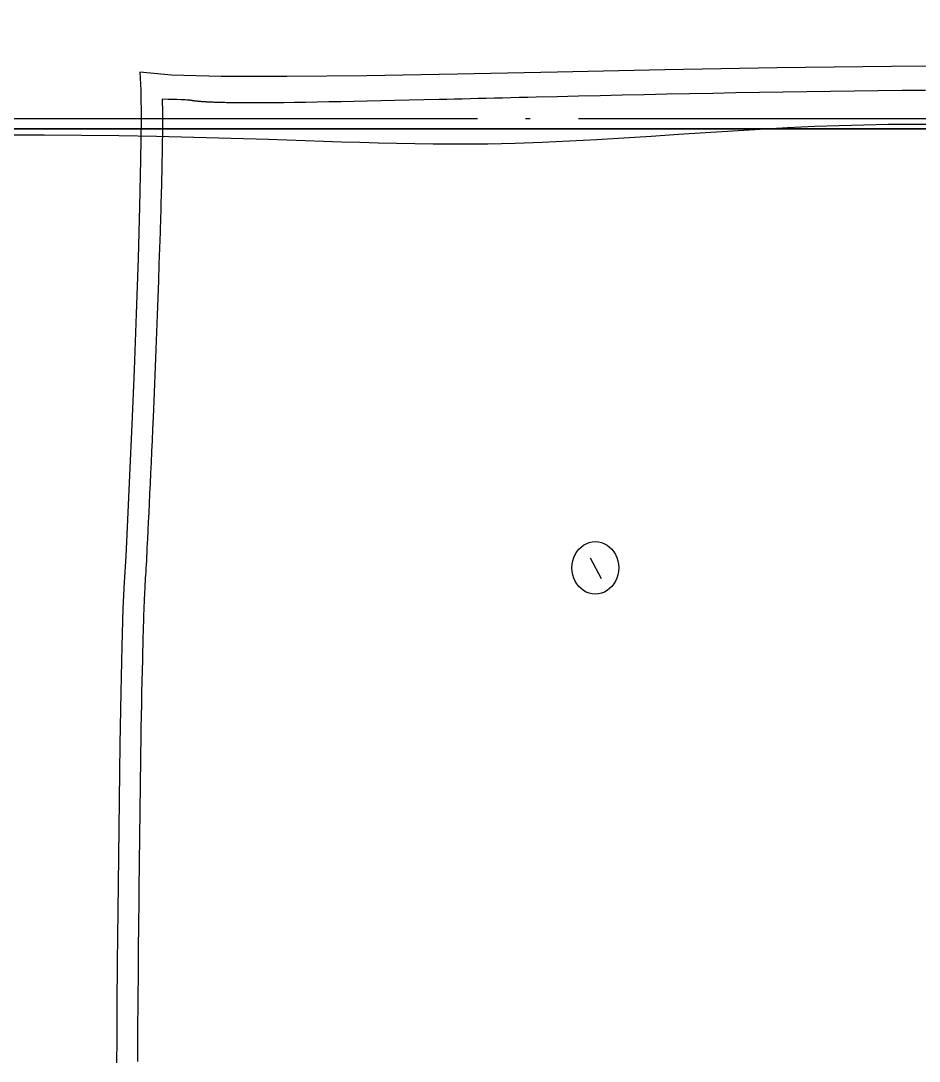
# Model space of a CAD drawing. Extents: x 11992 to 29481, y -6727 to 6811.
# Drawn here: x 20990.8 to 21364.1, y 1434.5 to 1866.9 of the extents above; entities that cross this region are included whole.
import ezdxf

# ---------------------------------------------------------------- set-up
doc = ezdxf.new("R2010")
doc.units = 0
doc.header["$MEASUREMENT"] = 0
doc.linetypes.add('DOTE', pattern=[2.42, 2, -0.2, 0.02, -0.2])
doc.layers.get('0').update_dxf_attribs({"color": 8, "linetype": 'CONTINUOUS'})
doc.layers.add('zoylight 4标注', color=9, linetype='CONTINUOUS')
doc.layers.add('zoylight 5回路', color=4, linetype='CONTINUOUS')

msp = doc.modelspace()

# ---------------------------------------------------------------- linework, layer by layer
for p, q in [((21305.02, 1847.33, -1887.94), (21258.43, 1846.53, -1914.84)), ((21352.69, 1847.92, -1860.41), (21305.02, 1847.33, -1887.94)), ((21400.54, 1848.18, -1832.79), (21352.69, 1847.92, -1860.41)), ((21053.39, 1844.34, -2033.22), (21040.22, 1845.57, -2040.82)), ((21040.22, 1845.57, -2040.82), (21040.67, 1838.17, -2040.56)), ((21074.09, 1843.77, -2021.27), (21053.39, 1844.34, -2033.22)), ((21101.41, 1843.74, -2005.49), (21074.09, 1843.77, -2021.27)), ((21134.42, 1844.13, -1986.43), (21101.41, 1843.74, -2005.49)), ((21172.21, 1844.8, -1964.61), (21134.42, 1844.13, -1986.43)), ((21213.86, 1845.65, -1940.57), (21172.21, 1844.8, -1964.61)), ((21258.43, 1846.53, -1914.84), (21213.86, 1845.65, -1940.57)), ((21040.67, 1838.17, -2040.56), (21040.77, 1825.78, -2040.5)), ((21052.01, 1834.27, -2034.02), (21049.53, 1834.32, -2035.45)), ((21049.53, 1834.32, -2035.45), (21049.54, 1834.12, -2035.44)), ((21049.54, 1834.12, -2035.44), (21049.55, 1833.92, -2035.44)), ((21049.55, 1833.92, -2035.44), (21049.56, 1833.72, -2035.43)), ((21054.1, 1834.22, -2032.81), (21052.01, 1834.27, -2034.02)), ((21055.83, 1834.17, -2031.81), (21054.1, 1834.22, -2032.81)), ((21057.25, 1834.13, -2030.99), (21055.83, 1834.17, -2031.81)), ((21058.38, 1834.09, -2030.34), (21057.25, 1834.13, -2030.99)), ((21059.27, 1834.05, -2029.82), (21058.38, 1834.09, -2030.34)), ((21059.95, 1834.02, -2029.43), (21059.27, 1834.05, -2029.82)), ((21060.44, 1833.98, -2029.14), (21059.95, 1834.02, -2029.43)), ((21060.8, 1833.95, -2028.94), (21060.44, 1833.98, -2029.14)), ((21061.05, 1833.92, -2028.79), (21060.8, 1833.95, -2028.94)), ((21061.23, 1833.89, -2028.69), (21061.05, 1833.92, -2028.79)), ((21061.38, 1833.86, -2028.61), (21061.23, 1833.89, -2028.69)), ((21061.57, 1833.83, -2028.5), (21061.38, 1833.86, -2028.61)), ((21061.76, 1833.79, -2028.39), (21061.57, 1833.83, -2028.5)), ((21061.95, 1833.76, -2028.28), (21061.76, 1833.79, -2028.39)), ((21062.14, 1833.73, -2028.17), (21061.95, 1833.76, -2028.28)), ((21146.26, 1833.76, -1979.6), (21140.44, 1833.63, -1982.96)), ((21152.22, 1833.9, -1976.16), (21146.26, 1833.76, -1979.6)), ((21158.34, 1834.04, -1972.62), (21152.22, 1833.9, -1976.16)), ((21164.61, 1834.19, -1969.01), (21158.34, 1834.04, -1972.62)), ((21167.79, 1834.27, -1967.17), (21164.61, 1834.19, -1969.01)), ((21171.02, 1834.35, -1965.31), (21167.79, 1834.27, -1967.17)), ((21174.27, 1834.42, -1963.43), (21171.02, 1834.35, -1965.31)), ((21177.56, 1834.5, -1961.53), (21174.27, 1834.42, -1963.43)), ((21180.88, 1834.58, -1959.61), (21177.56, 1834.5, -1961.53)), ((21184.23, 1834.66, -1957.68), (21180.88, 1834.58, -1959.61)), ((21187.61, 1834.75, -1955.72), (21184.23, 1834.66, -1957.68)), ((21191.03, 1834.83, -1953.75), (21187.61, 1834.75, -1955.72)), ((21194.47, 1834.91, -1951.77), (21191.03, 1834.83, -1953.75)), ((21197.94, 1835, -1949.76), (21194.47, 1834.91, -1951.77)), ((21201.45, 1835.08, -1947.74), (21197.94, 1835, -1949.76)), ((21204.98, 1835.16, -1945.7), (21201.45, 1835.08, -1947.74)), ((21213.68, 1835.37, -1940.68), (21204.98, 1835.16, -1945.7)), ((21222.53, 1835.58, -1935.57), (21213.68, 1835.37, -1940.68)), ((21231.53, 1835.79, -1930.37), (21222.53, 1835.58, -1935.57)), ((21240.66, 1835.99, -1925.1), (21231.53, 1835.79, -1930.37)), ((21249.91, 1836.2, -1919.75), (21240.66, 1835.99, -1925.1)), ((21259.29, 1836.39, -1914.34), (21249.91, 1836.2, -1919.75)), ((21268.77, 1836.59, -1908.87), (21259.29, 1836.39, -1914.34)), ((21278.34, 1836.78, -1903.34), (21268.77, 1836.59, -1908.87)), ((21288, 1836.96, -1897.76), (21278.34, 1836.78, -1903.34)), ((21297.74, 1837.13, -1892.14), (21288, 1836.96, -1897.76)), ((21307.56, 1837.3, -1886.48), (21297.74, 1837.13, -1892.14)), ((21317.42, 1837.45, -1880.78), (21307.56, 1837.3, -1886.48)), ((21327.24, 1837.59, -1875.11), (21317.42, 1837.45, -1880.78)), ((21337.1, 1837.72, -1869.42), (21327.24, 1837.59, -1875.11)), ((21346.99, 1837.83, -1863.71), (21337.1, 1837.72, -1869.42)), ((21356.89, 1837.93, -1857.99), (21346.99, 1837.83, -1863.71)), ((21366.82, 1838.02, -1852.26), (21356.89, 1837.93, -1857.99)), ((21049.56, 1833.72, -2035.43), (21049.56, 1833.51, -2035.43)), ((21049.56, 1833.51, -2035.43), (21049.57, 1833.3, -2035.42)), ((21049.57, 1833.3, -2035.42), (21049.58, 1833.09, -2035.42)), ((21049.58, 1833.09, -2035.42), (21049.59, 1832.88, -2035.41)), ((21049.59, 1832.88, -2035.41), (21049.59, 1832.66, -2035.41)), ((21049.59, 1832.66, -2035.41), (21049.6, 1832.44, -2035.41)), ((21049.6, 1832.44, -2035.41), (21049.6, 1832.21, -2035.4)), ((21049.6, 1832.21, -2035.4), (21049.61, 1831.99, -2035.4)), ((21049.61, 1831.99, -2035.4), (21049.61, 1831.76, -2035.4)), ((21049.61, 1831.76, -2035.4), (21049.62, 1831.39, -2035.39)), ((21049.62, 1831.39, -2035.39), (21049.63, 1831.02, -2035.39)), ((21049.63, 1831.02, -2035.39), (21049.64, 1830.63, -2035.38)), ((21049.64, 1830.63, -2035.38), (21049.64, 1830.24, -2035.38)), ((21049.64, 1830.24, -2035.38), (21049.65, 1829.85, -2035.38)), ((21049.65, 1829.85, -2035.38), (21049.65, 1829.44, -2035.37)), ((21049.65, 1829.44, -2035.37), (21049.66, 1829.03, -2035.37)), ((21062.33, 1833.7, -2028.06), (21062.14, 1833.73, -2028.17)), ((21062.52, 1833.67, -2027.95), (21062.33, 1833.7, -2028.06)), ((21062.71, 1833.64, -2027.84), (21062.52, 1833.67, -2027.95)), ((21062.9, 1833.62, -2027.73), (21062.71, 1833.64, -2027.84)), ((21063.1, 1833.59, -2027.61), (21062.9, 1833.62, -2027.73)), ((21063.29, 1833.57, -2027.5), (21063.1, 1833.59, -2027.61)), ((21063.49, 1833.54, -2027.38), (21063.29, 1833.57, -2027.5)), ((21063.7, 1833.52, -2027.27), (21063.49, 1833.54, -2027.38)), ((21063.95, 1833.49, -2027.12), (21063.7, 1833.52, -2027.27)), ((21064.21, 1833.47, -2026.97), (21063.95, 1833.49, -2027.12)), ((21064.47, 1833.44, -2026.82), (21064.21, 1833.47, -2026.97)), ((21064.73, 1833.41, -2026.67), (21064.47, 1833.44, -2026.82)), ((21065, 1833.39, -2026.51), (21064.73, 1833.41, -2026.67)), ((21065.28, 1833.37, -2026.36), (21065, 1833.39, -2026.51)), ((21065.56, 1833.34, -2026.19), (21065.28, 1833.37, -2026.36)), ((21065.84, 1833.32, -2026.03), (21065.56, 1833.34, -2026.19)), ((21066.13, 1833.3, -2025.86), (21065.84, 1833.32, -2026.03)), ((21066.42, 1833.28, -2025.69), (21066.13, 1833.3, -2025.86)), ((21066.72, 1833.26, -2025.52), (21066.42, 1833.28, -2025.69)), ((21067.02, 1833.24, -2025.35), (21066.72, 1833.26, -2025.52)), ((21067.4, 1833.21, -2025.13), (21067.02, 1833.24, -2025.35)), ((21067.78, 1833.19, -2024.91), (21067.4, 1833.21, -2025.13)), ((21068.17, 1833.17, -2024.68), (21067.78, 1833.19, -2024.91)), ((21068.57, 1833.15, -2024.45), (21068.17, 1833.17, -2024.68)), ((21068.98, 1833.13, -2024.22), (21068.57, 1833.15, -2024.45)), ((21069.4, 1833.11, -2023.98), (21068.98, 1833.13, -2024.22)), ((21069.82, 1833.09, -2023.73), (21069.4, 1833.11, -2023.98)), ((21070.25, 1833.07, -2023.48), (21069.82, 1833.09, -2023.73)), ((21070.69, 1833.06, -2023.23), (21070.25, 1833.07, -2023.48)), ((21071.14, 1833.04, -2022.97), (21070.69, 1833.06, -2023.23)), ((21071.59, 1833.02, -2022.71), (21071.14, 1833.04, -2022.97)), ((21072.05, 1833.01, -2022.44), (21071.59, 1833.02, -2022.71)), ((21072.62, 1832.99, -2022.12), (21072.05, 1833.01, -2022.44)), ((21073.2, 1832.97, -2021.78), (21072.62, 1832.99, -2022.12)), ((21073.79, 1832.96, -2021.44), (21073.2, 1832.97, -2021.78)), ((21074.39, 1832.94, -2021.09), (21073.79, 1832.96, -2021.44)), ((21075, 1832.93, -2020.74), (21074.39, 1832.94, -2021.09)), ((21075.63, 1832.92, -2020.38), (21075, 1832.93, -2020.74)), ((21076.27, 1832.91, -2020.01), (21075.63, 1832.92, -2020.38)), ((21076.92, 1832.9, -2019.64), (21076.27, 1832.91, -2020.01)), ((21077.57, 1832.89, -2019.25), (21076.92, 1832.9, -2019.64)), ((21078.25, 1832.88, -2018.87), (21077.57, 1832.89, -2019.25)), ((21078.93, 1832.87, -2018.47), (21078.25, 1832.88, -2018.87)), ((21079.62, 1832.86, -2018.07), (21078.93, 1832.87, -2018.47)), ((21081.08, 1832.85, -2017.23), (21079.62, 1832.86, -2018.07)), ((21082.59, 1832.84, -2016.36), (21081.08, 1832.85, -2017.23)), ((21084.14, 1832.83, -2015.47), (21082.59, 1832.84, -2016.36)), ((21085.74, 1832.83, -2014.54), (21084.14, 1832.83, -2015.47)), ((21087.38, 1832.83, -2013.59), (21085.74, 1832.83, -2014.54)), ((21089.07, 1832.83, -2012.62), (21087.38, 1832.83, -2013.59)), ((21090.81, 1832.84, -2011.61), (21089.07, 1832.83, -2012.62)), ((21092.59, 1832.85, -2010.58), (21090.81, 1832.84, -2011.61)), ((21094.42, 1832.86, -2009.53), (21092.59, 1832.85, -2010.58)), ((21096.29, 1832.88, -2008.45), (21094.42, 1832.86, -2009.53)), ((21098.21, 1832.89, -2007.34), (21096.29, 1832.88, -2008.45)), ((21100.17, 1832.91, -2006.21), (21098.21, 1832.89, -2007.34)), ((21104.55, 1832.97, -2003.68), (21100.17, 1832.91, -2006.21)), ((21109.13, 1833.03, -2001.04), (21104.55, 1832.97, -2003.68)), ((21113.9, 1833.11, -1998.28), (21109.13, 1833.03, -2001.04)), ((21118.85, 1833.19, -1995.42), (21113.9, 1833.11, -1998.28)), ((21123.99, 1833.29, -1992.46), (21118.85, 1833.19, -1995.42)), ((21129.31, 1833.4, -1989.39), (21123.99, 1833.29, -1992.46)), ((21134.79, 1833.51, -1986.22), (21129.31, 1833.4, -1989.39)), ((21140.44, 1833.63, -1982.96), (21134.79, 1833.51, -1986.22)), ((21040.77, 1825.78, -2040.5), (21040.58, 1809.35, -2040.62)), ((21049.66, 1829.03, -2035.37), (21049.66, 1828.61, -2035.37)), ((21049.66, 1828.61, -2035.37), (21049.67, 1828.18, -2035.37)), ((21049.67, 1828.18, -2035.37), (21049.67, 1827.74, -2035.37)), ((21049.67, 1827.74, -2035.37), (21049.67, 1827.3, -2035.37)), ((21049.67, 1827.3, -2035.37), (21049.67, 1826.85, -2035.36)), ((21049.67, 1826.85, -2035.36), (21049.67, 1825.63, -2035.36)), ((21049.67, 1825.63, -2035.36), (21049.67, 1824.37, -2035.36)), ((21581.07, 1822.02, -2118.6), (20856.06, 1822.02, -2118.6)), ((20856.06, 1822.02, -2368.6), (21885.96, 1822.02, -2368.6)), ((20861.1, 1822.02, -2368.6), (21881.09, 1822.02, -2368.6)), ((20861.11, 1822.02, -1988.6), (21881.09, 1822.02, -1988.6)), ((20993.45, 1822.02, -2044), (20987.35, 1822.02, -2044.33)), ((20996.89, 1822.02, -2081.81), (20988.07, 1822.02, -2082.24)), ((20996.89, 1822.02, -2079.46), (20988.07, 1822.02, -2079.89)), ((20995.27, 1822.02, -2118.03), (20990.1, 1822.02, -2117.78)), ((20991.55, 1822.02, -2419.8), (20991.51, 1822.02, -2418.96)), ((20991.51, 1822.02, -2418.96), (20991.51, 1822.02, -2368.58)), ((20991.51, 1822.02, -2368.58), (21081.51, 1822.02, -2368.58)), ((20991.61, 1822.02, -2420.63), (20991.55, 1822.02, -2419.8)), ((20991.7, 1822.02, -2421.45), (20991.61, 1822.02, -2420.63)), ((20991.82, 1822.02, -2422.28), (20991.7, 1822.02, -2421.45)), ((20991.97, 1822.02, -2423.1), (20991.82, 1822.02, -2422.28)), ((20992.14, 1822.02, -2423.91), (20991.97, 1822.02, -2423.1)), ((20992.35, 1822.02, -2424.72), (20992.14, 1822.02, -2423.91)), ((20992.58, 1822.02, -2425.52), (20992.35, 1822.02, -2424.72)), ((20992.84, 1822.02, -2426.31), (20992.58, 1822.02, -2425.52)), ((20993.13, 1822.02, -2427.09), (20992.84, 1822.02, -2426.31)), ((20993.44, 1822.02, -2427.87), (20993.13, 1822.02, -2427.09)), ((20993.78, 1822.02, -2428.63), (20993.44, 1822.02, -2427.87)), ((20999.56, 1822.02, -2043.7), (20993.45, 1822.02, -2044)), ((20994.15, 1822.02, -2429.38), (20993.78, 1822.02, -2428.63)), ((20994.54, 1822.02, -2430.11), (20994.15, 1822.02, -2429.38)), ((20994.95, 1822.02, -2430.83), (20994.54, 1822.02, -2430.11)), ((20995.4, 1822.02, -2431.54), (20994.95, 1822.02, -2430.83)), ((21007.35, 1822.02, -2117.59), (20995.31, 1822.02, -2118.03)), ((20995.86, 1822.02, -2432.23), (20995.4, 1822.02, -2431.54)), ((20996.35, 1822.02, -2432.9), (20995.86, 1822.02, -2432.23)), ((20996.86, 1822.02, -2433.56), (20996.35, 1822.02, -2432.9)), ((20997.39, 1822.02, -2434.2), (20996.86, 1822.02, -2433.56)), ((21005.7, 1822.02, -2081.35), (20996.89, 1822.02, -2081.81)), ((21005.7, 1822.02, -2079), (20996.89, 1822.02, -2079.46)), ((20997.95, 1822.02, -2434.82), (20997.39, 1822.02, -2434.2)), ((20998.53, 1822.02, -2435.42), (20997.95, 1822.02, -2434.82)), ((20999.13, 1822.02, -2436), (20998.53, 1822.02, -2435.42)), ((20999.74, 1822.02, -2436.56), (20999.13, 1822.02, -2436)), ((21005.7, 1822.02, -2043.43), (20999.56, 1822.02, -2043.7)), ((21000.38, 1822.02, -2437.1), (20999.74, 1822.02, -2436.56)), ((21001.03, 1822.02, -2437.62), (21000.38, 1822.02, -2437.1)), ((21001.7, 1822.02, -2438.11), (21001.03, 1822.02, -2437.62)), ((21002.39, 1822.02, -2438.58), (21001.7, 1822.02, -2438.11)), ((21070.63, 1822.02, -2438.58), (21002.39, 1822.02, -2438.58)), ((21010.34, 1822.02, -2043.23), (21005.7, 1822.02, -2043.43)), ((21010.34, 1822.02, -2081.09), (21005.7, 1822.02, -2081.35)), ((21036.92, 1822.02, -2077.56), (21005.7, 1822.02, -2079)), ((21019.39, 1822.02, -2117.16), (21007.35, 1822.02, -2117.59)), ((21014.46, 1822.02, -2043.06), (21010.34, 1822.02, -2043.23)), ((21014.46, 1822.02, -2080.86), (21010.34, 1822.02, -2081.09)), ((21018.09, 1822.02, -2042.91), (21014.46, 1822.02, -2043.06)), ((21018.09, 1822.02, -2080.66), (21014.46, 1822.02, -2080.86)), ((21021.28, 1822.02, -2042.78), (21018.09, 1822.02, -2042.91)), ((21021.28, 1822.02, -2080.48), (21018.09, 1822.02, -2080.66)), ((21031.44, 1822.02, -2116.72), (21019.39, 1822.02, -2117.16)), ((21024.09, 1822.02, -2042.66), (21021.28, 1822.02, -2042.78)), ((21024.09, 1822.02, -2080.33), (21021.28, 1822.02, -2080.48)), ((21026.55, 1822.02, -2042.56), (21024.09, 1822.02, -2042.66)), ((21026.55, 1822.02, -2080.19), (21024.09, 1822.02, -2080.33)), ((21028.73, 1822.02, -2042.47), (21026.55, 1822.02, -2042.56)), ((21028.73, 1822.02, -2080.07), (21026.55, 1822.02, -2080.19)), ((21030.67, 1822.02, -2042.39), (21028.73, 1822.02, -2042.47)), ((21030.67, 1822.02, -2079.97), (21028.73, 1822.02, -2080.07)), ((21032.41, 1822.02, -2042.32), (21030.67, 1822.02, -2042.39)), ((21032.41, 1822.02, -2079.87), (21030.67, 1822.02, -2079.97)), ((21043.49, 1822.02, -2116.3), (21031.44, 1822.02, -2116.72)), ((21034.01, 1822.02, -2042.25), (21032.41, 1822.02, -2042.32)), ((21034.01, 1822.02, -2079.78), (21032.41, 1822.02, -2079.87)), ((21035.51, 1822.02, -2042.19), (21034.01, 1822.02, -2042.25)), ((21035.51, 1822.02, -2079.7), (21034.01, 1822.02, -2079.78)), ((21036.96, 1822.02, -2042.14), (21035.51, 1822.02, -2042.19)), ((21036.96, 1822.02, -2079.63), (21035.51, 1822.02, -2079.7)), ((21047.91, 1822.02, -2040.02), (21036.92, 1822.02, -2042.14)), ((21040.8, 1822.02, -2077.04), (21036.92, 1822.02, -2077.56)), ((21041.03, 1822.02, -2079.18), (21036.96, 1822.02, -2079.63)), ((21044.69, 1822.02, -2076.6), (21040.8, 1822.02, -2077.04)), ((21045.1, 1822.02, -2078.82), (21041.03, 1822.02, -2079.18)), ((21055.54, 1822.02, -2115.91), (21043.49, 1822.02, -2116.3)), ((21048.58, 1822.02, -2076.25), (21044.69, 1822.02, -2076.6)), ((21049.17, 1822.02, -2078.52), (21045.1, 1822.02, -2078.82)), ((21057.73, 1822.02, -2038.31), (21047.91, 1822.02, -2040.02)), ((21052.47, 1822.02, -2075.97), (21048.58, 1822.02, -2076.25)), ((21053.23, 1822.02, -2078.28), (21049.17, 1822.02, -2078.52)), ((21049.66, 1821.69, -2035.37), (21049.65, 1820.28, -2035.38)), ((21049.67, 1823.06, -2035.37), (21049.66, 1821.69, -2035.37)), ((21049.67, 1824.37, -2035.36), (21049.67, 1823.06, -2035.37)), ((21056.36, 1822.02, -2075.74), (21052.47, 1822.02, -2075.97)), ((21057.3, 1822.02, -2078.1), (21053.23, 1822.02, -2078.28)), ((21067.59, 1822.02, -2115.55), (21055.54, 1822.02, -2115.91)), ((21060.24, 1822.02, -2075.57), (21056.36, 1822.02, -2075.74)), ((21061.35, 1822.02, -2077.95), (21057.3, 1822.02, -2078.1)), ((21066.51, 1822.02, -2036.96), (21057.73, 1822.02, -2038.31)), ((21064.13, 1822.02, -2075.44), (21060.24, 1822.02, -2075.57)), ((21065.41, 1822.02, -2077.84), (21061.35, 1822.02, -2077.95)), ((21068.02, 1822.02, -2075.34), (21064.13, 1822.02, -2075.44)), ((21069.46, 1822.02, -2077.76), (21065.41, 1822.02, -2077.84)), ((21074.36, 1822.02, -2035.93), (21066.51, 1822.02, -2036.96)), ((21079.65, 1822.02, -2115.24), (21067.59, 1822.02, -2115.55)), ((21071.9, 1822.02, -2075.26), (21068.02, 1822.02, -2075.34)), ((21073.51, 1822.02, -2077.69), (21069.46, 1822.02, -2077.76)), ((21071.32, 1822.02, -2438.11), (21070.63, 1822.02, -2438.58)), ((21071.99, 1822.02, -2437.62), (21071.32, 1822.02, -2438.11)), ((21075.78, 1822.02, -2075.19), (21071.9, 1822.02, -2075.26)), ((21072.65, 1822.02, -2437.1), (21071.99, 1822.02, -2437.62)), ((21073.28, 1822.02, -2436.56), (21072.65, 1822.02, -2437.1)), ((21073.9, 1822.02, -2436), (21073.28, 1822.02, -2436.56)), ((21077.56, 1822.02, -2077.62), (21073.51, 1822.02, -2077.69)), ((21074.5, 1822.02, -2435.42), (21073.9, 1822.02, -2436)), ((21081.41, 1822.02, -2035.18), (21074.36, 1822.02, -2035.93)), ((21075.07, 1822.02, -2434.82), (21074.5, 1822.02, -2435.42)), ((21075.63, 1822.02, -2434.2), (21075.07, 1822.02, -2434.82)), ((21076.16, 1822.02, -2433.56), (21075.63, 1822.02, -2434.2)), ((21079.66, 1822.02, -2075.12), (21075.78, 1822.02, -2075.19)), ((21076.67, 1822.02, -2432.9), (21076.16, 1822.02, -2433.56)), ((21077.16, 1822.02, -2432.23), (21076.67, 1822.02, -2432.9)), ((21077.63, 1822.02, -2431.54), (21077.16, 1822.02, -2432.23)), ((21081.6, 1822.02, -2077.55), (21077.56, 1822.02, -2077.62)), ((21078.07, 1822.02, -2430.83), (21077.63, 1822.02, -2431.54)), ((21078.48, 1822.02, -2430.11), (21078.07, 1822.02, -2430.83)), ((21078.88, 1822.02, -2429.38), (21078.48, 1822.02, -2430.11)), ((21079.24, 1822.02, -2428.63), (21078.88, 1822.02, -2429.38)), ((21079.58, 1822.02, -2427.87), (21079.24, 1822.02, -2428.63)), ((21079.89, 1822.02, -2427.09), (21079.58, 1822.02, -2427.87)), ((21091.7, 1822.02, -2114.98), (21079.65, 1822.02, -2115.24)), ((21083.54, 1822.02, -2075.04), (21079.66, 1822.02, -2075.12)), ((21080.18, 1822.02, -2426.31), (21079.89, 1822.02, -2427.09)), ((21080.44, 1822.02, -2425.52), (21080.18, 1822.02, -2426.31)), ((21080.67, 1822.02, -2424.72), (21080.44, 1822.02, -2425.52)), ((21080.88, 1822.02, -2423.91), (21080.67, 1822.02, -2424.72)), ((21081.05, 1822.02, -2423.1), (21080.88, 1822.02, -2423.91)), ((21081.2, 1822.02, -2422.28), (21081.05, 1822.02, -2423.1)), ((21081.32, 1822.02, -2421.45), (21081.2, 1822.02, -2422.28)), ((21081.41, 1822.02, -2420.63), (21081.32, 1822.02, -2421.45)), ((21087.76, 1822.02, -2034.68), (21081.41, 1822.02, -2035.18)), ((21081.48, 1822.02, -2419.8), (21081.41, 1822.02, -2420.63)), ((21081.51, 1822.02, -2418.96), (21081.48, 1822.02, -2419.8)), ((21081.51, 1822.02, -2368.58), (21081.51, 1822.02, -2418.96)), ((21085.64, 1822.02, -2077.47), (21081.6, 1822.02, -2077.55)), ((21090.04, 1822.02, -2074.87), (21083.54, 1822.02, -2075.04)), ((21092.17, 1822.02, -2077.29), (21085.64, 1822.02, -2077.47)), ((21093.56, 1822.02, -2034.38), (21087.76, 1822.02, -2034.68)), ((21096.56, 1822.02, -2074.65), (21090.04, 1822.02, -2074.87)), ((21103.75, 1822.02, -2114.78), (21091.7, 1822.02, -2114.98)), ((21098.7, 1822.02, -2077.06), (21092.17, 1822.02, -2077.29)), ((21098.9, 1822.02, -2034.24), (21093.56, 1822.02, -2034.38)), ((21103.11, 1822.02, -2074.4), (21096.56, 1822.02, -2074.65)), ((21105.27, 1822.02, -2076.82), (21098.7, 1822.02, -2077.06)), ((21103.91, 1822.02, -2034.23), (21098.9, 1822.02, -2034.24)), ((21109.72, 1822.02, -2074.14), (21103.11, 1822.02, -2074.4)), ((21115.8, 1822.02, -2114.65), (21103.75, 1822.02, -2114.78)), ((21108.71, 1822.02, -2034.3), (21103.91, 1822.02, -2034.23)), ((21111.88, 1822.02, -2076.56), (21105.27, 1822.02, -2076.82)), ((21113.42, 1822.02, -2034.42), (21108.71, 1822.02, -2034.3)), ((21116.4, 1822.02, -2073.89), (21109.72, 1822.02, -2074.14)), ((21118.58, 1822.02, -2076.31), (21111.88, 1822.02, -2076.56)), ((21118.16, 1822.02, -2034.54), (21113.42, 1822.02, -2034.42)), ((21127.84, 1822.02, -2114.6), (21115.8, 1822.02, -2114.65)), ((21123.19, 1822.02, -2073.67), (21116.4, 1822.02, -2073.89)), ((21125.53, 1822.02, -2034.66), (21118.16, 1822.02, -2034.54)), ((21125.37, 1822.02, -2076.09), (21118.58, 1822.02, -2076.31)), ((21130.09, 1822.02, -2073.5), (21123.19, 1822.02, -2073.67)), ((21132.28, 1822.02, -2075.92), (21125.37, 1822.02, -2076.09)), ((21133.2, 1822.02, -2034.7), (21125.53, 1822.02, -2034.66)), ((21139.88, 1822.02, -2114.65), (21127.84, 1822.02, -2114.6)), ((21137.14, 1822.02, -2073.39), (21130.09, 1822.02, -2073.5)), ((21139.33, 1822.02, -2075.82), (21132.28, 1822.02, -2075.92)), ((21141.15, 1822.02, -2034.67), (21133.2, 1822.02, -2034.7)), ((21144.36, 1822.02, -2073.36), (21137.14, 1822.02, -2073.39)), ((21146.55, 1822.02, -2075.79), (21139.33, 1822.02, -2075.82)), ((21151.26, 1822.02, -2114.78), (21139.88, 1822.02, -2114.65)), ((21149.35, 1822.02, -2034.58), (21141.15, 1822.02, -2034.67)), ((21151.76, 1822.02, -2073.43), (21144.36, 1822.02, -2073.36)), ((21153.96, 1822.02, -2075.87), (21146.55, 1822.02, -2075.79)), ((21157.76, 1822.02, -2034.42), (21149.35, 1822.02, -2034.58)), ((21162.65, 1822.02, -2114.99), (21151.26, 1822.02, -2114.78)), ((21159.37, 1822.02, -2073.62), (21151.76, 1822.02, -2073.43)), ((21161.57, 1822.02, -2076.06), (21153.96, 1822.02, -2075.87)), ((21166.35, 1822.02, -2034.19), (21157.76, 1822.02, -2034.42)), ((21167.22, 1822.02, -2073.95), (21159.37, 1822.02, -2073.62)), ((21169.41, 1822.02, -2076.4), (21161.57, 1822.02, -2076.06)), ((21174.03, 1822.02, -2115.27), (21162.65, 1822.02, -2114.99)), ((21175.11, 1822.02, -2033.9), (21166.35, 1822.02, -2034.19)), ((21174.8, 1822.02, -2074.22), (21167.22, 1822.02, -2073.95)), ((21177.78, 1822.02, -2076.69), (21169.41, 1822.02, -2076.4)), ((21185.41, 1822.02, -2115.61), (21174.03, 1822.02, -2115.27)), ((21183.01, 1822.02, -2074.49), (21174.8, 1822.02, -2074.22)), ((21183.99, 1822.02, -2033.54), (21175.11, 1822.02, -2033.9)), ((21186.78, 1822.02, -2076.97), (21177.78, 1822.02, -2076.69)), ((21192.45, 1822.02, -2074.74), (21183.01, 1822.02, -2074.49)), ((21192.97, 1822.02, -2033.13), (21183.99, 1822.02, -2033.54)), ((21196.8, 1822.02, -2115.99), (21185.41, 1822.02, -2115.61)), ((21197.02, 1822.02, -2077.25), (21186.78, 1822.02, -2076.97)), ((21203.73, 1822.02, -2074.99), (21192.45, 1822.02, -2074.74)), ((21202.02, 1822.02, -2032.66), (21192.97, 1822.02, -2033.13)), ((21208.18, 1822.02, -2116.42), (21196.8, 1822.02, -2115.99)), ((21209.11, 1822.02, -2077.51), (21197.02, 1822.02, -2077.25)), ((21211.12, 1822.02, -2032.13), (21202.02, 1822.02, -2032.66)), ((21217.49, 1822.02, -2075.22), (21203.73, 1822.02, -2074.99)), ((21219.56, 1822.02, -2116.87), (21208.18, 1822.02, -2116.42)), ((21223.68, 1822.02, -2077.76), (21209.11, 1822.02, -2077.51)), ((21220.22, 1822.02, -2031.54), (21211.12, 1822.02, -2032.13)), ((21234.32, 1822.02, -2075.43), (21217.49, 1822.02, -2075.22)), ((21230.94, 1822.02, -2117.33), (21219.56, 1822.02, -2116.87)), ((21230.36, 1822.02, -2031.37), (21220.22, 1822.02, -2031.54)), ((21241.32, 1822.02, -2077.98), (21223.68, 1822.02, -2077.76)), ((21240.32, 1822.02, -2031.18), (21230.36, 1822.02, -2031.37)), ((21242.32, 1822.02, -2117.8), (21230.94, 1822.02, -2117.33)), ((21254.85, 1822.02, -2075.63), (21234.32, 1822.02, -2075.43)), ((21250.58, 1822.02, -2031), (21240.32, 1822.02, -2031.18)), ((21262.66, 1822.02, -2078.18), (21241.32, 1822.02, -2077.98)), ((21253.71, 1822.02, -2118.27), (21242.32, 1822.02, -2117.8)), ((21261.62, 1822.02, -2030.88), (21250.58, 1822.02, -2031)), ((21265.09, 1822.02, -2118.72), (21253.71, 1822.02, -2118.27)), ((21279.68, 1822.02, -2075.81), (21254.85, 1822.02, -2075.63)), ((21273.91, 1822.02, -2030.83), (21261.62, 1822.02, -2030.88)), ((21288.31, 1822.02, -2078.36), (21262.66, 1822.02, -2078.18)), ((21276.48, 1822.02, -2119.13), (21265.09, 1822.02, -2118.72)), ((21287.91, 1822.02, -2030.9), (21273.91, 1822.02, -2030.83)), ((21275.4, 1820.52, -2368.6), (21286.72, 1821.26, -2368.6)), ((21275.4, 1820.52, -1988.6), (21286.72, 1821.26, -1988.6)), ((21296.16, 1822.02, -2118.59), (21276.48, 1822.02, -2119.13)), ((21309.44, 1822.02, -2075.96), (21279.68, 1822.02, -2075.81)), ((21286.72, 1821.26, -2368.6), (21298.05, 1821.94, -2368.6)), ((21286.72, 1821.26, -1988.6), (21298.05, 1821.94, -1988.6)), ((21304.1, 1822.02, -2031.12), (21287.91, 1822.02, -2030.9)), ((21318.88, 1822.02, -2078.5), (21288.31, 1822.02, -2078.36)), ((21314.09, 1822.02, -2118.3), (21296.16, 1822.02, -2118.59)), ((21298.05, 1821.94, -2368.6), (21309.38, 1822.56, -2368.6)), ((21298.05, 1821.94, -1988.6), (21309.38, 1822.56, -1988.6)), ((21322.96, 1822.02, -2031.51), (21304.1, 1822.02, -2031.12)), ((21309.38, 1822.56, -2368.6), (21320.71, 1823.08, -2368.6)), ((21309.38, 1822.56, -1988.6), (21320.71, 1823.08, -1988.6)), ((21344.74, 1822.02, -2076.08), (21309.44, 1822.02, -2075.96)), ((21330.45, 1822.02, -2118.23), (21314.09, 1822.02, -2118.3)), ((21354.99, 1822.02, -2078.61), (21318.88, 1822.02, -2078.5)), ((21320.71, 1823.08, -2368.6), (21330.89, 1823.46, -2368.6)), ((21320.71, 1823.08, -1988.6), (21330.89, 1823.46, -1988.6)), ((21344.94, 1822.02, -2032.12), (21322.96, 1822.02, -2031.51)), ((21345.37, 1822.02, -2118.3), (21330.45, 1822.02, -2118.23)), ((21330.89, 1823.46, -2368.6), (21341.08, 1823.74, -2368.6)), ((21330.89, 1823.46, -1988.6), (21341.08, 1823.74, -1988.6)), ((21341.08, 1823.74, -2368.6), (21351.27, 1823.93, -2368.6)), ((21341.08, 1823.74, -1988.6), (21351.27, 1823.93, -1988.6)), ((21386.19, 1822.02, -2076.18), (21344.74, 1822.02, -2076.08)), ((21370.53, 1822.02, -2032.97), (21344.94, 1822.02, -2032.12)), ((21359.03, 1822.02, -2118.47), (21345.37, 1822.02, -2118.3)), ((21351.27, 1823.93, -2368.6), (21361.45, 1824.03, -2368.6)), ((21351.27, 1823.93, -1988.6), (21361.45, 1824.03, -1988.6)), ((21397.25, 1822.02, -2078.69), (21354.99, 1822.02, -2078.61)), ((21371.57, 1822.02, -2118.67), (21359.03, 1822.02, -2118.47)), ((21361.45, 1824.03, -2368.6), (21371.64, 1824.04, -2368.6)), ((21361.45, 1824.03, -1988.6), (21371.64, 1824.04, -1988.6)), ((20984.92, 1819.54, -2368.6), (21000.49, 1819.52, -2368.6)), ((20984.92, 1819.54, -1988.6), (21000.49, 1819.52, -1988.6)), ((21000.49, 1819.52, -2368.6), (21016.05, 1819.41, -2368.6)), ((21000.49, 1819.52, -1988.6), (21016.05, 1819.41, -1988.6)), ((21016.05, 1819.41, -2368.6), (21031.6, 1819.23, -2368.6)), ((21016.05, 1819.41, -1988.6), (21031.6, 1819.23, -1988.6)), ((21031.6, 1819.23, -2368.6), (21047.15, 1818.96, -2368.6)), ((21031.6, 1819.23, -1988.6), (21047.15, 1818.96, -1988.6)), ((21047.15, 1818.96, -2368.6), (21062.68, 1818.62, -2368.6)), ((21047.15, 1818.96, -1988.6), (21062.68, 1818.62, -1988.6)), ((21049.61, 1817.31, -2035.4), (21049.59, 1815.75, -2035.41)), ((21049.63, 1818.82, -2035.39), (21049.61, 1817.31, -2035.4)), ((21049.65, 1820.28, -2035.38), (21049.63, 1818.82, -2035.39)), ((21062.68, 1818.62, -2368.6), (21078.21, 1818.22, -2368.6)), ((21062.68, 1818.62, -1988.6), (21078.21, 1818.22, -1988.6)), ((21078.21, 1818.22, -2368.6), (21093.72, 1817.74, -2368.6)), ((21078.21, 1818.22, -1988.6), (21093.72, 1817.74, -1988.6)), ((21093.72, 1817.74, -2368.6), (21101.33, 1817.48, -2368.6)), ((21093.72, 1817.74, -1988.6), (21101.33, 1817.48, -1988.6)), ((21101.33, 1817.48, -2368.6), (21108.93, 1817.21, -2368.6)), ((21101.33, 1817.48, -1988.6), (21108.93, 1817.21, -1988.6)), ((21108.93, 1817.21, -2368.6), (21116.53, 1816.94, -2368.6)), ((21108.93, 1817.21, -1988.6), (21116.53, 1816.94, -1988.6)), ((21116.53, 1816.94, -2368.6), (21124.13, 1816.68, -2368.6)), ((21116.53, 1816.94, -1988.6), (21124.14, 1816.68, -1988.6)), ((21124.13, 1816.68, -2368.6), (21131.73, 1816.44, -2368.6)), ((21124.14, 1816.68, -1988.6), (21131.74, 1816.44, -1988.6)), ((21196.23, 1816.08, -2368.6), (21207.53, 1816.48, -2368.6)), ((21196.23, 1816.08, -1988.6), (21207.53, 1816.48, -1988.6)), ((21207.53, 1816.48, -2368.6), (21218.83, 1816.99, -2368.6)), ((21207.53, 1816.48, -1988.6), (21218.83, 1816.99, -1988.6)), ((21218.83, 1816.99, -2368.6), (21230.13, 1817.6, -2368.6)), ((21218.83, 1816.99, -1988.6), (21230.14, 1817.6, -1988.6)), ((21230.13, 1817.6, -2368.6), (21241.45, 1818.28, -2368.6)), ((21230.14, 1817.6, -1988.6), (21241.45, 1818.29, -1988.6)), ((21241.45, 1818.28, -2368.6), (21252.76, 1819.01, -2368.6)), ((21241.45, 1818.29, -1988.6), (21252.76, 1819.01, -1988.6)), ((21252.76, 1819.01, -2368.6), (21264.08, 1819.77, -2368.6)), ((21252.76, 1819.01, -1988.6), (21264.08, 1819.77, -1988.6)), ((21264.08, 1819.77, -2368.6), (21275.4, 1820.52, -2368.6)), ((21264.08, 1819.77, -1988.6), (21275.4, 1820.52, -1988.6)), ((21049.54, 1812.51, -2035.44), (21049.51, 1810.82, -2035.46)), ((21049.57, 1814.15, -2035.43), (21049.54, 1812.51, -2035.44)), ((21049.59, 1815.75, -2035.41), (21049.57, 1814.15, -2035.43)), ((21131.73, 1816.44, -2368.6), (21139.33, 1816.22, -2368.6)), ((21131.74, 1816.44, -1988.6), (21139.33, 1816.22, -1988.6)), ((21139.33, 1816.22, -2368.6), (21146.93, 1816.03, -2368.6)), ((21139.33, 1816.22, -1988.6), (21146.93, 1816.03, -1988.6)), ((21146.93, 1816.03, -2368.6), (21154.53, 1815.88, -2368.6)), ((21146.93, 1816.03, -1988.6), (21154.53, 1815.88, -1988.6)), ((21154.53, 1815.88, -2368.6), (21162.13, 1815.78, -2368.6)), ((21154.53, 1815.88, -1988.6), (21162.13, 1815.78, -1988.6)), ((21162.13, 1815.78, -2368.6), (21169.73, 1815.73, -2368.6)), ((21162.13, 1815.78, -1988.6), (21169.73, 1815.73, -1988.6)), ((21169.73, 1815.73, -2368.6), (21177.33, 1815.74, -2368.6)), ((21169.73, 1815.73, -1988.6), (21177.33, 1815.74, -1988.6)), ((21177.33, 1815.74, -2368.6), (21184.93, 1815.83, -2368.6)), ((21177.33, 1815.74, -1988.6), (21184.94, 1815.83, -1988.6)), ((21184.93, 1815.83, -2368.6), (21196.23, 1816.08, -2368.6)), ((21184.94, 1815.83, -1988.6), (21196.23, 1816.08, -1988.6)), ((21040.58, 1809.35, -2040.62), (21040.14, 1789.8, -2040.87)), ((21049.47, 1809.1, -2035.48), (21049.44, 1807.32, -2035.5)), ((21049.51, 1810.82, -2035.46), (21049.47, 1809.1, -2035.48)), ((21049.36, 1803.67, -2035.55), (21049.31, 1801.78, -2035.57)), ((21049.4, 1805.51, -2035.52), (21049.36, 1803.67, -2035.55)), ((21049.44, 1807.32, -2035.5), (21049.4, 1805.51, -2035.52)), ((21049.27, 1799.86, -2035.6), (21049.22, 1797.9, -2035.63)), ((21049.31, 1801.78, -2035.57), (21049.27, 1799.86, -2035.6)), ((21049.16, 1795.91, -2035.66), (21049.11, 1793.88, -2035.69)), ((21049.22, 1797.9, -2035.63), (21049.16, 1795.91, -2035.66)), ((21049.05, 1791.83, -2035.72), (21048.99, 1789.74, -2035.76)), ((21049.11, 1793.88, -2035.69), (21049.05, 1791.83, -2035.72)), ((21040.14, 1789.8, -2040.87), (21039.51, 1768.07, -2041.23)), ((21048.93, 1787.62, -2035.79), (21048.87, 1785.48, -2035.83)), ((21048.99, 1789.74, -2035.76), (21048.93, 1787.62, -2035.79)), ((21048.87, 1785.48, -2035.83), (21048.67, 1779.08, -2035.94)), ((21048.67, 1779.08, -2035.94), (21048.46, 1772.48, -2036.06)), ((21048.46, 1772.48, -2036.06), (21048.23, 1765.71, -2036.2)), ((21039.51, 1768.07, -2041.23), (21038.73, 1745.09, -2041.68)), ((21048.23, 1765.71, -2036.2), (21047.99, 1758.8, -2036.33)), ((21047.99, 1758.8, -2036.33), (21047.74, 1751.78, -2036.48)), ((21047.74, 1751.78, -2036.48), (21047.48, 1744.67, -2036.63)), ((21038.73, 1745.09, -2041.68), (21037.86, 1721.81, -2042.18)), ((21047.48, 1744.67, -2036.63), (21047.2, 1737.52, -2036.79)), ((21047.2, 1737.52, -2036.79), (21046.92, 1730.34, -2036.95)), ((21046.92, 1730.34, -2036.95), (21046.64, 1723.17, -2037.12)), ((21037.86, 1721.81, -2042.18), (21036.94, 1699.16, -2042.72)), ((21046.64, 1723.17, -2037.12), (21046.35, 1716.03, -2037.28)), ((21046.35, 1716.03, -2037.28), (21046.06, 1708.96, -2037.45)), ((21046.06, 1708.96, -2037.45), (21045.76, 1701.99, -2037.62)), ((21045.76, 1701.99, -2037.62), (21045.56, 1697.22, -2037.74)), ((21036.94, 1699.16, -2042.72), (21036.02, 1678.07, -2043.25)), ((21045.56, 1697.22, -2037.74), (21045.35, 1692.52, -2037.86)), ((21045.35, 1692.52, -2037.86), (21045.15, 1687.89, -2037.98)), ((21045.15, 1687.89, -2037.98), (21044.95, 1683.36, -2038.09)), ((21044.95, 1683.36, -2038.09), (21044.75, 1678.93, -2038.21)), ((21036.02, 1678.07, -2043.25), (21035.15, 1659.48, -2043.75)), ((21044.75, 1678.93, -2038.21), (21044.55, 1674.62, -2038.32)), ((21044.55, 1674.62, -2038.32), (21044.35, 1670.42, -2038.43)), ((21044.35, 1670.42, -2038.43), (21044.16, 1666.35, -2038.55)), ((21044.16, 1666.35, -2038.55), (21043.98, 1662.42, -2038.65)), ((21043.98, 1662.42, -2038.65), (21043.79, 1658.65, -2038.76)), ((21035.15, 1659.48, -2043.75), (21034.39, 1644.33, -2044.19)), ((21043.79, 1658.65, -2038.76), (21043.61, 1655.03, -2038.86)), ((21043.61, 1655.03, -2038.86), (21043.44, 1651.58, -2038.96)), ((21043.34, 1649.63, -2039.02), (21043.24, 1647.73, -2039.08)), ((21043.44, 1651.58, -2038.96), (21043.34, 1649.63, -2039.02)), ((21222.67, 1647.24, -1935.48), (21223.61, 1648.16, -1934.94)), ((21222.67, 1647.24, -1935.48), (21223.61, 1648.16, -1934.94)), ((21223.61, 1648.16, -1934.94), (21224.64, 1648.94, -1934.35)), ((21223.61, 1648.16, -1934.94), (21224.64, 1648.94, -1934.35)), ((21224.64, 1648.94, -1934.35), (21225.76, 1649.57, -1933.7)), ((21224.64, 1648.94, -1934.35), (21225.76, 1649.57, -1933.7)), ((21225.76, 1649.57, -1933.7), (21226.96, 1650.04, -1933.01)), ((21225.76, 1649.57, -1933.7), (21226.96, 1650.04, -1933.01)), ((21226.96, 1650.04, -1933.01), (21228.23, 1650.33, -1932.27)), ((21226.96, 1650.04, -1933.01), (21228.23, 1650.33, -1932.27)), ((21228.23, 1650.33, -1932.27), (21229.55, 1650.43, -1931.51)), ((21228.23, 1650.33, -1932.27), (21229.55, 1650.43, -1931.51)), ((21229.55, 1650.43, -1931.51), (21230.87, 1650.33, -1930.75)), ((21229.55, 1650.43, -1931.51), (21230.87, 1650.33, -1930.75)), ((21230.87, 1650.33, -1930.75), (21232.13, 1650.04, -1930.02)), ((21230.87, 1650.33, -1930.75), (21232.13, 1650.04, -1930.02)), ((21232.13, 1650.04, -1930.02), (21233.33, 1649.57, -1929.33)), ((21232.13, 1650.04, -1930.02), (21233.33, 1649.57, -1929.33)), ((21233.33, 1649.57, -1929.33), (21234.46, 1648.94, -1928.68)), ((21233.33, 1649.57, -1929.33), (21234.46, 1648.94, -1928.68)), ((21234.46, 1648.94, -1928.68), (21235.49, 1648.16, -1928.08)), ((21234.46, 1648.94, -1928.68), (21235.49, 1648.16, -1928.08)), ((21235.49, 1648.16, -1928.08), (21236.43, 1647.24, -1927.54)), ((21235.49, 1648.16, -1928.08), (21236.43, 1647.24, -1927.54)), ((21034.39, 1644.33, -2044.19), (21033.77, 1633.55, -2044.54)), ((21043.06, 1644.15, -2039.18), (21042.97, 1642.47, -2039.24)), ((21043.15, 1645.91, -2039.13), (21043.06, 1644.15, -2039.18)), ((21043.24, 1647.73, -2039.08), (21043.15, 1645.91, -2039.13)), ((21220.17, 1642.43, -1936.93), (21220.59, 1643.78, -1936.69)), ((21220.17, 1642.43, -1936.93), (21220.59, 1643.78, -1936.69)), ((21220.59, 1643.78, -1936.69), (21221.15, 1645.04, -1936.36)), ((21220.59, 1643.78, -1936.69), (21221.15, 1645.04, -1936.36)), ((21221.15, 1645.04, -1936.36), (21221.85, 1646.19, -1935.96)), ((21221.15, 1645.04, -1936.36), (21221.85, 1646.19, -1935.96)), ((21221.85, 1646.19, -1935.96), (21222.67, 1647.24, -1935.48)), ((21221.85, 1646.19, -1935.96), (21222.67, 1647.24, -1935.48)), ((21227.42, 1643.64, -1932.74), (21231.95, 1635.09, -1930.13)), ((21236.43, 1647.24, -1927.54), (21237.25, 1646.19, -1927.07)), ((21236.43, 1647.24, -1927.54), (21237.25, 1646.19, -1927.07)), ((21237.25, 1646.19, -1927.07), (21237.95, 1645.03, -1926.66)), ((21237.25, 1646.19, -1927.07), (21237.95, 1645.03, -1926.66)), ((21237.95, 1645.03, -1926.66), (21238.51, 1643.78, -1926.34)), ((21237.95, 1645.03, -1926.66), (21238.51, 1643.78, -1926.34)), ((21238.51, 1643.78, -1926.34), (21238.93, 1642.43, -1926.1)), ((21238.51, 1643.78, -1926.34), (21238.93, 1642.43, -1926.1)), ((21042.79, 1639.32, -2039.34), (21042.71, 1637.86, -2039.38)), ((21042.88, 1640.86, -2039.29), (21042.79, 1639.32, -2039.34)), ((21042.97, 1642.47, -2039.24), (21042.88, 1640.86, -2039.29)), ((21219.82, 1639.54, -1937.13), (21219.91, 1641.02, -1937.08)), ((21219.82, 1639.54, -1937.13), (21219.91, 1641.02, -1937.08)), ((21219.91, 1638.06, -1937.08), (21219.82, 1639.54, -1937.13)), ((21219.91, 1638.06, -1937.08), (21219.82, 1639.54, -1937.13)), ((21219.91, 1641.02, -1937.08), (21220.17, 1642.43, -1936.93)), ((21219.91, 1641.02, -1937.08), (21220.17, 1642.43, -1936.93)), ((21238.93, 1642.43, -1926.1), (21239.19, 1641.02, -1925.95)), ((21238.93, 1642.43, -1926.1), (21239.19, 1641.02, -1925.95)), ((21239.19, 1641.02, -1925.95), (21239.28, 1639.54, -1925.9)), ((21239.19, 1641.02, -1925.95), (21239.28, 1639.54, -1925.9)), ((21239.28, 1639.54, -1925.9), (21239.19, 1638.06, -1925.95)), ((21239.28, 1639.54, -1925.9), (21239.19, 1638.06, -1925.95)), ((21042.55, 1635.18, -2039.47), (21042.48, 1633.96, -2039.52)), ((21042.63, 1636.48, -2039.43), (21042.55, 1635.18, -2039.47)), ((21042.71, 1637.86, -2039.38), (21042.63, 1636.48, -2039.43)), ((21220.17, 1636.63, -1936.93), (21219.91, 1638.06, -1937.08)), ((21220.17, 1636.63, -1936.93), (21219.91, 1638.06, -1937.08)), ((21220.59, 1635.28, -1936.69), (21220.17, 1636.63, -1936.93)), ((21220.59, 1635.28, -1936.69), (21220.17, 1636.63, -1936.93)), ((21221.15, 1634.02, -1936.36), (21220.59, 1635.28, -1936.69)), ((21221.15, 1634.02, -1936.36), (21220.59, 1635.28, -1936.69)), ((21238.51, 1635.28, -1926.34), (21237.95, 1634.02, -1926.66)), ((21238.51, 1635.28, -1926.34), (21237.95, 1634.02, -1926.66)), ((21238.93, 1636.63, -1926.1), (21238.51, 1635.28, -1926.34)), ((21238.93, 1636.63, -1926.1), (21238.51, 1635.28, -1926.34)), ((21239.19, 1638.06, -1925.95), (21238.93, 1636.63, -1926.1)), ((21239.19, 1638.06, -1925.95), (21238.93, 1636.63, -1926.1)), ((21033.77, 1633.55, -2044.54), (21033.26, 1622.59, -2044.84)), ((21042.28, 1630.59, -2039.63), (21042.23, 1629.77, -2039.66)), ((21042.32, 1631.38, -2039.61), (21042.28, 1630.59, -2039.63)), ((21042.36, 1632.12, -2039.58), (21042.32, 1631.38, -2039.61)), ((21042.41, 1632.81, -2039.56), (21042.36, 1632.12, -2039.58)), ((21042.48, 1633.96, -2039.52), (21042.41, 1632.82, -2039.56)), ((21221.85, 1632.86, -1935.96), (21221.15, 1634.02, -1936.36)), ((21221.85, 1632.86, -1935.96), (21221.15, 1634.02, -1936.36)), ((21222.67, 1631.81, -1935.48), (21221.85, 1632.86, -1935.96)), ((21222.67, 1631.81, -1935.48), (21221.85, 1632.86, -1935.96)), ((21223.61, 1630.89, -1934.94), (21222.67, 1631.81, -1935.48)), ((21223.61, 1630.89, -1934.94), (21222.67, 1631.81, -1935.48)), ((21224.64, 1630.11, -1934.35), (21223.61, 1630.89, -1934.94)), ((21224.64, 1630.11, -1934.35), (21223.61, 1630.89, -1934.94)), ((21235.49, 1630.89, -1928.08), (21234.46, 1630.11, -1928.68)), ((21235.49, 1630.89, -1928.08), (21234.46, 1630.11, -1928.68)), ((21236.43, 1631.81, -1927.54), (21235.49, 1630.89, -1928.08)), ((21236.43, 1631.81, -1927.54), (21235.49, 1630.89, -1928.08)), ((21237.25, 1632.86, -1927.07), (21236.43, 1631.81, -1927.54)), ((21237.25, 1632.86, -1927.07), (21236.43, 1631.81, -1927.54)), ((21237.95, 1634.02, -1926.66), (21237.25, 1632.86, -1927.07)), ((21237.95, 1634.02, -1926.66), (21237.25, 1632.86, -1927.07)), ((21042.1, 1627.03, -2039.73), (21042.06, 1626.03, -2039.76)), ((21042.15, 1627.98, -2039.71), (21042.1, 1627.03, -2039.73)), ((21042.19, 1628.9, -2039.68), (21042.15, 1627.98, -2039.71)), ((21042.23, 1629.77, -2039.66), (21042.19, 1628.9, -2039.68)), ((21225.76, 1629.48, -1933.7), (21224.64, 1630.11, -1934.35)), ((21225.76, 1629.48, -1933.7), (21224.64, 1630.11, -1934.35)), ((21226.96, 1629.01, -1933.01), (21225.76, 1629.48, -1933.7)), ((21226.96, 1629.01, -1933.01), (21225.76, 1629.48, -1933.7)), ((21228.23, 1628.72, -1932.27), (21226.96, 1629.01, -1933.01)), ((21228.23, 1628.72, -1932.27), (21226.96, 1629.01, -1933.01)), ((21229.55, 1628.62, -1931.51), (21228.23, 1628.72, -1932.27)), ((21229.55, 1628.62, -1931.51), (21228.23, 1628.72, -1932.27)), ((21230.87, 1628.72, -1930.75), (21229.55, 1628.62, -1931.51)), ((21230.87, 1628.72, -1930.75), (21229.55, 1628.62, -1931.51)), ((21232.13, 1629.01, -1930.02), (21230.87, 1628.72, -1930.75)), ((21232.13, 1629.01, -1930.02), (21230.87, 1628.72, -1930.75)), ((21233.33, 1629.48, -1929.33), (21232.13, 1629.01, -1930.02)), ((21233.33, 1629.48, -1929.33), (21232.13, 1629.01, -1930.02)), ((21234.46, 1630.11, -1928.68), (21233.33, 1629.48, -1929.33)), ((21234.46, 1630.11, -1928.68), (21233.33, 1629.48, -1929.33)), ((21033.26, 1622.59, -2044.84), (21032.79, 1606.98, -2045.11)), ((21041.93, 1622.82, -2039.83), (21041.89, 1621.67, -2039.86)), ((21041.98, 1623.93, -2039.81), (21041.93, 1622.82, -2039.83)), ((21042.02, 1625, -2039.78), (21041.98, 1623.93, -2039.81)), ((21042.06, 1626.03, -2039.76), (21042.02, 1625, -2039.78)), ((21041.77, 1618.03, -2039.93), (21041.73, 1616.75, -2039.95)), ((21041.81, 1619.28, -2039.9), (21041.77, 1618.03, -2039.93)), ((21041.85, 1620.49, -2039.88), (21041.81, 1619.28, -2039.9)), ((21041.89, 1621.67, -2039.86), (21041.85, 1620.49, -2039.88)), ((21041.65, 1614.09, -2040), (21041.61, 1612.72, -2040.02)), ((21041.69, 1615.44, -2039.98), (21041.65, 1614.09, -2040)), ((21041.73, 1616.75, -2039.95), (21041.69, 1615.44, -2039.98)), ((21041.53, 1609.88, -2040.07), (21041.49, 1608.41, -2040.09)), ((21041.57, 1611.31, -2040.04), (21041.53, 1609.88, -2040.07)), ((21041.61, 1612.72, -2040.02), (21041.57, 1611.31, -2040.04)), ((21032.79, 1606.98, -2045.11), (21032.36, 1587.81, -2045.36)), ((21041.41, 1605.4, -2040.13), (21041.31, 1601.22, -2040.19)), ((21041.45, 1606.92, -2040.11), (21041.41, 1605.4, -2040.13)), ((21041.49, 1608.41, -2040.09), (21041.45, 1606.92, -2040.11)), ((21041.31, 1601.22, -2040.19), (21041.21, 1596.87, -2040.25)), ((21041.21, 1596.87, -2040.25), (21041.12, 1592.35, -2040.3)), ((21041.12, 1592.35, -2040.3), (21041.02, 1587.69, -2040.36)), ((21032.36, 1587.81, -2045.36), (21031.98, 1566.13, -2045.58)), ((21041.02, 1587.69, -2040.36), (21040.93, 1582.89, -2040.41)), ((21040.93, 1582.89, -2040.41), (21040.84, 1577.97, -2040.46)), ((21040.84, 1577.97, -2040.46), (21040.75, 1572.94, -2040.51)), ((21040.75, 1572.94, -2040.51), (21040.67, 1567.81, -2040.56)), ((21031.98, 1566.13, -2045.58), (21031.65, 1543.02, -2045.77)), ((21040.67, 1567.81, -2040.56), (21040.59, 1562.61, -2040.61)), ((21040.59, 1562.61, -2040.61), (21040.51, 1557.33, -2040.66)), ((21040.51, 1557.33, -2040.66), (21040.43, 1552, -2040.7)), ((21040.43, 1552, -2040.7), (21040.36, 1546.63, -2040.74)), ((21040.36, 1546.63, -2040.74), (21040.28, 1541.22, -2040.79)), ((21031.65, 1543.02, -2045.77), (21031.35, 1519.53, -2045.94)), ((21040.28, 1541.22, -2040.79), (21040.21, 1535.81, -2040.83)), ((21040.21, 1535.81, -2040.83), (21040.14, 1530.38, -2040.87)), ((21040.14, 1530.38, -2040.87), (21040.08, 1524.97, -2040.9)), ((21040.08, 1524.97, -2040.9), (21040.02, 1519.58, -2040.94)), ((21031.35, 1519.53, -2045.94), (21031.11, 1496.73, -2046.08)), ((21040.02, 1519.58, -2040.94), (21039.96, 1514.23, -2040.97)), ((21039.96, 1514.23, -2040.97), (21039.9, 1508.92, -2041.01)), ((21039.9, 1508.92, -2041.01), (21039.84, 1503.68, -2041.04)), ((21039.84, 1503.68, -2041.04), (21039.79, 1498.52, -2041.07)), ((21031.11, 1496.73, -2046.08), (21030.91, 1475.68, -2046.2)), ((21039.79, 1498.52, -2041.07), (21039.74, 1493.44, -2041.1)), ((21039.74, 1493.44, -2041.1), (21039.69, 1488.46, -2041.13)), ((21039.69, 1488.46, -2041.13), (21039.64, 1483.6, -2041.16)), ((21039.64, 1483.6, -2041.16), (21039.57, 1476.15, -2041.2)), ((21030.91, 1475.68, -2046.2), (21030.75, 1457.46, -2046.29)), ((21039.57, 1476.15, -2041.2), (21039.51, 1469.07, -2041.23)), ((21039.51, 1469.07, -2041.23), (21039.45, 1462.43, -2041.27)), ((21039.45, 1462.43, -2041.27), (21039.4, 1456.25, -2041.29)), ((21030.75, 1457.46, -2046.29), (21030.64, 1443.13, -2046.35)), ((21039.4, 1456.25, -2041.29), (21039.36, 1450.61, -2041.32)), ((21039.36, 1450.61, -2041.32), (21039.32, 1445.55, -2041.34)), ((21039.32, 1445.55, -2041.34), (21039.28, 1441.12, -2041.36)), ((21030.64, 1443.13, -2046.35), (21030.57, 1433.74, -2046.39)), ((21039.28, 1441.12, -2041.36), (21039.26, 1437.38, -2041.38)), ((21039.26, 1437.38, -2041.38), (21039.24, 1434.38, -2041.39))]:
    msp.add_line(p, q)
at = {"layer": 'zoylight 4标注', "color": 9, "linetype": 'DOTE', "ltscale": 100}
msp.add_line((19286.52, 1826.36), (25252.9, 1826.36), dxfattribs=at)
at = {"layer": 'zoylight 5回路', "linetype": 'Continuous'}
msp.add_arc((11618.07, 7478.67), 10612.47, 327.845702, 348.943947, dxfattribs=at)

doc.saveas('drawing.dxf')
